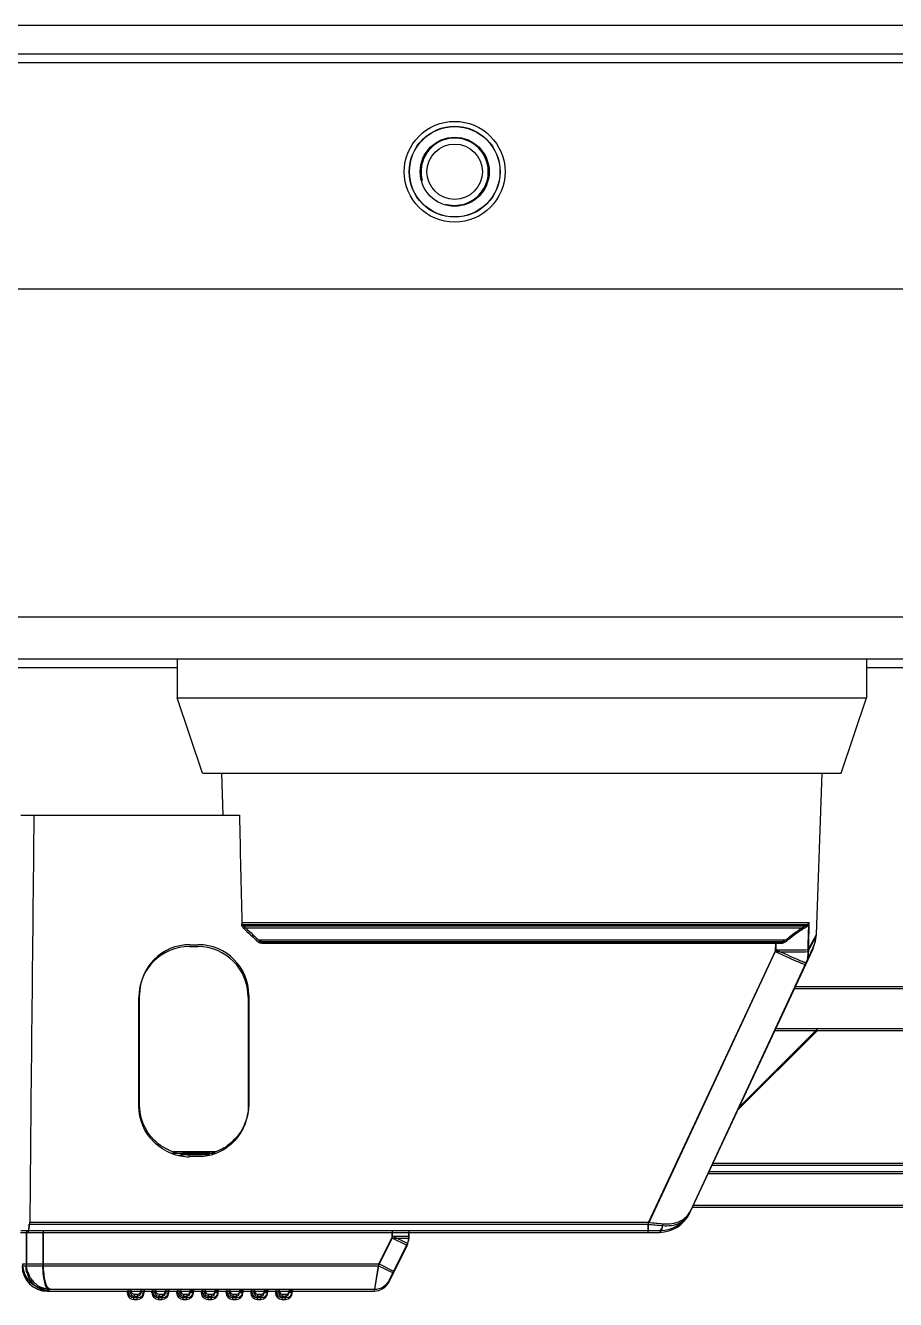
# Model space of a CAD drawing. Header units: millimetres. Extents: x 10297564 to 11610295, y -9287743 to -8409454.
# Drawn here: x 10530539 to 10531577, y -9103125 to -9101604 of the extents above; entities that cross this region are included whole.
import ezdxf

# ---------------------------------------------------------------- set-up
doc = ezdxf.new("R2010")
doc.units = ezdxf.units.MM
doc.header["$LTSCALE"] = 100
doc.layers.add('-0', color=7, linetype='Continuous')

# ---------------------------------------------------------------- blocks, each defined once
blk = doc.blocks.new('인버터 외형도')
at = {"layer": '-0', "linetype": 'Continuous'}
for p, q in [((127016, 34940.4), (115864.7, 34940.4)), ((127016, 34914.8), (115864.7, 34914.8)), ((117700.6, 34907.3), (125180, 34907.3)), ((125134.9, 34704.1), (117745.8, 34704.1)), ((127437.3, 34410.6), (115699.1, 34410.6)), ((127439.5, 34373), (115699.1, 34373)), ((120732.3, 34365.5), (121184.5, 34365.5)), ((121184.5, 34373), (121184.5, 34338.4)), ((121801.5, 34373), (121801.5, 34338.4)), ((121801.5, 34365.5), (122253.7, 34365.5)), ((121184.5, 34338.4), (121801.5, 34338.4)), ((121207.1, 34270.7), (121184.5, 34338.4)), ((121778.9, 34270.7), (121801.5, 34338.4)), ((121207.1, 34270.7), (121778.9, 34270.7)), ((121225.7, 34233.1), (121224.4, 34270.8)), ((121756.6, 34126.3), (121761.6, 34270.7)), ((121044.5, 34233.1), (121240.1, 34233.1)), ((121242.3, 34137.1), (121750.2, 34137.1)), ((121241.9, 34135.3), (121749.8, 34135.3)), ((121243.3, 34132.2), (121746.2, 34132.2)), ((121243.7, 34134), (121746.7, 34134)), ((121751.4, 34116.4), (121756.6, 34126.3)), ((121195.3, 34115.5), (121202.8, 34115.5)), ((121195.8, 34117.2), (121203.3, 34117.2)), ((121256.8, 34119.7), (121728.8, 34119.7)), ((121257.2, 34121.5), (121729.2, 34121.5)), ((121260.1, 34118.5), (121725.2, 34118.5)), ((121260.5, 34120.2), (121725.6, 34120.2)), ((121643.8, 33878.7), (121753.8, 34114.6)), ((121720, 34118.5), (121719.8, 34111)), ((121720.4, 34120.2), (121720.2, 34112.7)), ((121751, 34114.7), (121756.1, 34124.6)), ((121719.8, 34111), (121605.9, 33866.9)), ((121720.2, 34112.7), (121606.4, 33868.6)), ((121643.3, 33877), (121753.3, 34112.9)), ((122260.5, 34079.6), (121737.4, 34079.6)), ((121150.2, 33972.5), (121150.2, 34070.3)), ((121150.6, 33974.2), (121150.6, 34072)), ((121248, 34070.3), (121248, 33972.5)), ((121248.4, 34072), (121248.4, 33974.2)), ((122260.1, 34077.8), (121737, 34077.8)), ((121686.3, 33969.3), (121757.3, 34040.2)), ((121686.8, 33971), (121757.7, 34041.9)), ((122247.6, 34040.2), (121719.4, 34040.2)), ((122248, 34041.9), (121719.9, 34041.9)), ((121180.7, 33932.1), (121219, 33932.1)), ((121197.3, 33930.6), (121197.3, 33932.1)), ((121179.7, 33930.4), (121218.5, 33930.4)), ((121213.3, 33928.9), (121190.1, 33928.9)), ((121213.7, 33930.6), (121190.5, 33930.6)), ((121206.7, 33927.4), (121195.3, 33927.4)), ((121207.1, 33929.1), (121195.8, 33929.1)), ((121196.8, 33928.9), (121196.8, 33930.4)), ((121663.3, 33919.8), (122239.4, 33919.8)), ((121663.7, 33921.5), (122239.8, 33921.5)), ((121659.8, 33912.3), (122239.4, 33912.3)), ((121660.2, 33914), (122239.8, 33914)), ((121645.7, 33882.2), (122239.6, 33882.2)), ((121646.2, 33883.9), (122240, 33883.9)), ((121052, 33866.9), (121605.9, 33866.9)), ((121052.5, 33868.6), (121606.4, 33868.6)), ((121605.9, 33859.6), (121605.9, 33866.9)), ((121606.4, 33861.3), (121606.4, 33868.6)), ((121044.1, 33859.6), (121616, 33859.6)), ((121044.5, 33861.3), (121616.5, 33861.3)), ((121049.1, 33859.6), (121049.1, 33829.5)), ((121049.5, 33861.3), (121049.5, 33831.3)), ((121064, 33859.6), (121064, 33829.5)), ((121064.4, 33861.3), (121064.4, 33831.3)), ((121376.7, 33854.4), (121364.4, 33829.5)), ((121377.1, 33856.1), (121364.8, 33831.3)), ((121376.7, 33854.4), (121376.7, 33859.6)), ((121376.7, 33854.4), (121391.7, 33854.4)), ((121390.2, 33847.8), (121376.7, 33854.4)), ((121377.1, 33856.1), (121377.1, 33861.3)), ((121377.1, 33856.1), (121392.2, 33856.1)), ((121390.6, 33849.5), (121377.1, 33856.1)), ((121391.7, 33854.4), (121391.7, 33859.6)), ((121392.2, 33856.1), (121392.2, 33861.3)), ((121374.1, 33815.3), (121390.2, 33847.8)), ((121374.6, 33817.1), (121390.6, 33849.5)), ((121045.6, 33829.5), (121364.4, 33829.5)), ((121046, 33831.3), (121364.8, 33831.3)), ((121364.4, 33829.5), (121360.7, 33807)), ((121364.8, 33831.3), (121361.1, 33808.7)), ((121377.9, 33822.9), (121364.4, 33829.5)), ((121378.3, 33824.6), (121364.8, 33831.3)), ((121068.2, 33807), (121360.7, 33807)), ((121068.6, 33808.7), (121361.1, 33808.7)), ((121139.7, 33807), (121139.7, 33805.5)), ((121140.1, 33808.7), (121140.1, 33807.2)), ((121140.1, 33807.2), (121143.1, 33807.2)), ((121142.7, 33805.5), (121142.7, 33807)), ((121143.1, 33807.2), (121143.1, 33808.7)), ((121151.7, 33805.5), (121151.7, 33807)), ((121152.1, 33807.2), (121152.1, 33808.7)), ((121152.1, 33807.2), (121155.1, 33807.2)), ((121154.7, 33805.5), (121154.7, 33807)), ((121155.1, 33807.2), (121155.1, 33808.7)), ((121161.8, 33805.5), (121161.8, 33807)), ((121162.2, 33807.2), (121162.2, 33808.7)), ((121162.2, 33807.2), (121165.2, 33807.2)), ((121164.8, 33805.5), (121164.8, 33807)), ((121165.2, 33807.2), (121165.2, 33808.7)), ((121173.8, 33805.5), (121173.8, 33807)), ((121174.3, 33807.2), (121174.3, 33808.7)), ((121174.3, 33807.2), (121177.3, 33807.2)), ((121176.8, 33805.5), (121176.8, 33807)), ((121177.3, 33807.2), (121177.3, 33808.7)), ((121183.9, 33807), (121183.9, 33805.5)), ((121184.3, 33808.7), (121184.3, 33807.2)), ((121184.3, 33807.2), (121187.3, 33807.2)), ((121186.9, 33807), (121186.9, 33805.5)), ((121187.3, 33808.7), (121187.3, 33807.2)), ((121195.9, 33805.5), (121195.9, 33807)), ((121196.4, 33807.2), (121196.4, 33808.7)), ((121199.4, 33807.2), (121196.4, 33807.2)), ((121199, 33805.5), (121199, 33807)), ((121199.4, 33807.2), (121199.4, 33808.7)), ((121206, 33807), (121206, 33805.5)), ((121206.5, 33808.7), (121206.5, 33807.2)), ((121206.5, 33807.2), (121209.5, 33807.2)), ((121209, 33807), (121209, 33805.5)), ((121209.5, 33808.7), (121209.5, 33807.2)), ((121218.1, 33805.5), (121218.1, 33807)), ((121218.5, 33807.2), (121218.5, 33808.7)), ((121221.5, 33807.2), (121218.5, 33807.2)), ((121221.1, 33805.5), (121221.1, 33807)), ((121221.5, 33807.2), (121221.5, 33808.7)), ((121228.1, 33807), (121228.1, 33805.5)), ((121228.6, 33808.7), (121228.6, 33807.2)), ((121228.6, 33807.2), (121231.6, 33807.2)), ((121231.2, 33807), (121231.2, 33805.5)), ((121231.6, 33808.7), (121231.6, 33807.2)), ((121240.2, 33805.5), (121240.2, 33807)), ((121240.6, 33807.2), (121240.6, 33808.7)), ((121243.6, 33807.2), (121240.6, 33807.2)), ((121243.2, 33805.5), (121243.2, 33807)), ((121243.6, 33807.2), (121243.6, 33808.7)), ((121250.3, 33807), (121250.3, 33805.5)), ((121250.7, 33808.7), (121250.7, 33807.2)), ((121250.7, 33807.2), (121253.7, 33807.2)), ((121253.3, 33807), (121253.3, 33805.5)), ((121253.7, 33808.7), (121253.7, 33807.2)), ((121262.3, 33805.5), (121262.3, 33807)), ((121262.7, 33807.2), (121262.7, 33808.7)), ((121265.8, 33807.2), (121262.7, 33807.2)), ((121265.3, 33805.5), (121265.3, 33807)), ((121265.8, 33807.2), (121265.8, 33808.7)), ((121272.4, 33807), (121272.4, 33805.5)), ((121272.8, 33808.7), (121272.8, 33807.2)), ((121272.8, 33807.2), (121275.8, 33807.2)), ((121275.4, 33807), (121275.4, 33805.5)), ((121275.8, 33808.7), (121275.8, 33807.2)), ((121284.4, 33805.5), (121284.4, 33807)), ((121284.9, 33807.2), (121284.9, 33808.7)), ((121287.9, 33807.2), (121284.9, 33807.2)), ((121287.4, 33805.5), (121287.4, 33807)), ((121287.9, 33807.2), (121287.9, 33808.7)), ((121139.7, 33805.5), (121142.7, 33805.5)), ((121145.7, 33802.4), (121148.7, 33802.4)), ((121145.7, 33799.4), (121145.7, 33802.4)), ((121145.7, 33799.4), (121148.7, 33799.4)), ((121146.1, 33804.2), (121149.1, 33804.2)), ((121146.1, 33801.2), (121146.1, 33804.2)), ((121146.1, 33801.2), (121149.1, 33801.2)), ((121148.7, 33799.4), (121148.7, 33802.4)), ((121149.1, 33801.2), (121149.1, 33804.2)), ((121151.7, 33805.5), (121154.7, 33805.5)), ((121161.8, 33805.5), (121164.8, 33805.5)), ((121167.8, 33802.4), (121170.8, 33802.4)), ((121167.8, 33802.4), (121167.8, 33799.4)), ((121167.8, 33799.4), (121170.8, 33799.4)), ((121168.2, 33804.2), (121171.2, 33804.2)), ((121168.2, 33804.2), (121168.2, 33801.2)), ((121168.2, 33801.2), (121171.2, 33801.2)), ((121170.8, 33802.4), (121170.8, 33799.4)), ((121171.2, 33804.2), (121171.2, 33801.2)), ((121173.8, 33805.5), (121176.8, 33805.5)), ((121183.9, 33805.5), (121186.9, 33805.5)), ((121189.9, 33802.4), (121192.9, 33802.4)), ((121189.9, 33799.4), (121189.9, 33802.4)), ((121189.9, 33799.4), (121192.9, 33799.4)), ((121190.4, 33804.2), (121193.4, 33804.2)), ((121190.4, 33801.2), (121190.4, 33804.2)), ((121190.4, 33801.2), (121193.4, 33801.2)), ((121192.9, 33799.4), (121192.9, 33802.4)), ((121193.4, 33801.2), (121193.4, 33804.2)), ((121199, 33805.5), (121195.9, 33805.5)), ((121206, 33805.5), (121209, 33805.5)), ((121212, 33802.4), (121215.1, 33802.4)), ((121212, 33799.4), (121212, 33802.4)), ((121212, 33799.4), (121215.1, 33799.4)), ((121212.5, 33804.2), (121215.5, 33804.2)), ((121212.5, 33801.2), (121212.5, 33804.2)), ((121212.5, 33801.2), (121215.5, 33801.2)), ((121215.1, 33799.4), (121215.1, 33802.4)), ((121215.5, 33801.2), (121215.5, 33804.2)), ((121221.1, 33805.5), (121218.1, 33805.5)), ((121228.1, 33805.5), (121231.2, 33805.5)), ((121234.2, 33802.4), (121237.2, 33802.4)), ((121234.2, 33799.4), (121234.2, 33802.4)), ((121234.2, 33799.4), (121237.2, 33799.4)), ((121234.6, 33804.2), (121237.6, 33804.2)), ((121234.6, 33801.2), (121234.6, 33804.2)), ((121234.6, 33801.2), (121237.6, 33801.2)), ((121237.2, 33799.4), (121237.2, 33802.4)), ((121237.6, 33801.2), (121237.6, 33804.2)), ((121243.2, 33805.5), (121240.2, 33805.5)), ((121250.3, 33805.5), (121253.3, 33805.5)), ((121256.3, 33802.4), (121259.3, 33802.4)), ((121256.3, 33799.4), (121256.3, 33802.4)), ((121256.3, 33799.4), (121259.3, 33799.4)), ((121256.7, 33804.2), (121259.7, 33804.2)), ((121256.7, 33801.2), (121256.7, 33804.2)), ((121256.7, 33801.2), (121259.7, 33801.2)), ((121259.3, 33799.4), (121259.3, 33802.4)), ((121259.7, 33801.2), (121259.7, 33804.2)), ((121265.3, 33805.5), (121262.3, 33805.5)), ((121272.4, 33805.5), (121275.4, 33805.5)), ((121278.4, 33802.4), (121281.4, 33802.4)), ((121278.4, 33799.4), (121278.4, 33802.4)), ((121278.4, 33799.4), (121281.4, 33799.4)), ((121278.8, 33804.2), (121281.9, 33804.2)), ((121278.8, 33801.2), (121278.8, 33804.2)), ((121278.8, 33801.2), (121281.9, 33801.2)), ((121281.4, 33799.4), (121281.4, 33802.4)), ((121281.9, 33801.2), (121281.9, 33804.2)), ((121287.4, 33805.5), (121284.4, 33805.5))]:
    blk.add_line(p, q, dxfattribs=at)
for points in [[(121753.8, 34114.6), (121755.7, 34120.3), (121756.6, 34126.3)], [(121753.3, 34112.9), (121755.3, 34118.5), (121756.1, 34124.6)]]:
    blk.add_lwpolyline(points, dxfattribs=at)
for radius in [45.1, 40.7, 40.5, 30.9, 24.8]:
    blk.add_circle((121432.8, 34809.4), radius, dxfattribs=at)
for centre, radius, start, end in [((121432.8, 34809.4), 30.1, 255, 195), ((126760.6, 40076.2), 8109.9, 227.13193, 227.26196), ((126761, 40077.9), 8109.9, 227.13193, 227.26196), ((121195.3, 34070.3), 45.2, 89.9772, 179.9758), ((121195.8, 34072), 45.2, 89.9772, 179.9758), ((121202.8, 34070.3), 45.2, 0.0242, 90.0228), ((121203.3, 34072), 45.2, 0.0242, 90.0228), ((120894.8, 34561.4), 965.7, 332.2133, 332.4474), ((120895.2, 34563.1), 965.7, 332.2133, 332.4474), ((121196.3, 33975.6), 46.6, 250.2611, 252.1873), ((121196.3, 33975.5), 46.5, 252.1877, 252.5858), ((121196.2, 33975.1), 46.1, 252.5758, 259.4167), ((121202.9, 33974.9), 45.9, 283.6812, 290.5575), ((121202.3, 33973.7), 46.4, 290.5503, 300.0618), ((121202.7, 33975.4), 46.4, 290.5503, 300.0618), ((121202.5, 33973.3), 46, 300.0597, 305.2589), ((121203, 33975), 46, 300.0597, 305.2589), ((121195.9, 33973.9), 46.6, 250.2611, 252.1873), ((121195.8, 33973.8), 46.5, 252.1877, 252.5858), ((121195.7, 33973.4), 46.1, 252.5758, 259.4167), ((121190.1, 33913.8), 15, 90, 106.1783), ((121195.5, 33971.8), 44.5, 259.385, 269.856), ((121190.5, 33915.5), 15, 90, 100.7201), ((121195.9, 33973.5), 44.5, 259.385, 269.856), ((121202.8, 33971.8), 44.4, 274.9906, 283.6981), ((121203.2, 33973.5), 44.4, 274.9906, 283.6981), ((121202.5, 33973.2), 45.9, 283.6812, 290.5575), ((121616, 33889.7), 30.1, 270, 335), ((121616.5, 33891.4), 30.1, 270, 335), ((121376.7, 33854.4), 15, 333.6934, 0), ((121377.1, 33856.1), 15, 333.6934, 0), ((121068.2, 33829.5), 22.6, 180, 270), ((121068.6, 33831.3), 22.6, 180, 270), ((121072.3, 33829.4), 23.2, 196.1539, 206.8258), ((121072.8, 33831.1), 23.2, 196.1539, 206.8258), ((121071.9, 33829.2), 22.8, 206.8184, 215.1556), ((121072.3, 33830.9), 22.8, 206.8184, 215.1556), ((121071.9, 33830.6), 22.2, 215.1861, 220.5909), ((121071.5, 33828.9), 22.2, 215.1861, 220.5909), ((121071.2, 33828.7), 21.9, 220.572, 232.9427), ((121071.7, 33830.4), 21.9, 220.572, 232.9427), ((121070.7, 33828), 21.1, 232.9897, 246.5005), ((121071.2, 33829.7), 21.1, 232.9897, 246.5005), ((121070.5, 33827.6), 20.6, 246.5569, 249.8296), ((121071, 33829.3), 20.6, 246.5569, 249.8296), ((121146.1, 33807.2), 6.02, 180, 270), ((121146.1, 33807.2), 3.01, 180, 270), ((121149.1, 33807.2), 6.02, 270, 0), ((121149.1, 33807.2), 3.01, 270, 360), ((121168.2, 33807.2), 6.02, 180, 270), ((121168.2, 33807.2), 3.01, 180, 270), ((121171.2, 33807.2), 6.02, 270, 0), ((121171.2, 33807.2), 3.01, 270, 360), ((121190.4, 33807.2), 6.02, 180, 270), ((121190.4, 33807.2), 3.01, 180, 270), ((121193.4, 33807.2), 6.02, 270, 0), ((121193.4, 33807.2), 3.01, 270, 360), ((121212.5, 33807.2), 6.02, 180, 270), ((121212.5, 33807.2), 3.01, 180, 270), ((121215.5, 33807.2), 6.02, 270, 0), ((121215.5, 33807.2), 3.01, 270, 360), ((121234.6, 33807.2), 6.02, 180, 270), ((121234.6, 33807.2), 3.01, 180, 270), ((121237.6, 33807.2), 6.02, 270, 0), ((121237.6, 33807.2), 3.01, 270, 360), ((121256.7, 33807.2), 6.02, 180, 270), ((121256.7, 33807.2), 3.01, 180, 270), ((121259.7, 33807.2), 6.02, 270, 0), ((121259.7, 33807.2), 3.01, 270, 360), ((121278.8, 33807.2), 6.02, 180, 270), ((121278.8, 33807.2), 3.01, 180, 270), ((121281.9, 33807.2), 6.02, 270, 0), ((121281.9, 33807.2), 3.01, 270, 360), ((121360.7, 33822), 15, 270, 333.6934), ((121361.1, 33823.7), 15, 270, 333.6934), ((121145.7, 33805.5), 6.02, 180, 270), ((121145.7, 33805.5), 3.01, 180, 270), ((121148.7, 33805.5), 6.02, 270, 0), ((121148.7, 33805.5), 3.01, 270, 360), ((121167.8, 33805.5), 6.02, 180, 270), ((121167.8, 33805.5), 3.01, 180, 270), ((121170.8, 33805.5), 6.02, 270, 0), ((121170.8, 33805.5), 3.01, 270, 360), ((121189.9, 33805.5), 6.02, 180, 270), ((121189.9, 33805.5), 3.01, 180, 270), ((121192.9, 33805.5), 6.02, 270, 0), ((121192.9, 33805.5), 3.01, 270, 360), ((121212, 33805.5), 6.02, 180, 270), ((121212, 33805.5), 3.01, 180, 270), ((121215.1, 33805.5), 6.02, 270, 0), ((121215.1, 33805.5), 3.01, 270, 360), ((121234.2, 33805.5), 6.02, 180, 270), ((121234.2, 33805.5), 3.01, 180, 270), ((121237.2, 33805.5), 6.02, 270, 0), ((121237.2, 33805.5), 3.01, 270, 360), ((121256.3, 33805.5), 6.02, 180, 270), ((121256.3, 33805.5), 3.01, 180, 270), ((121259.3, 33805.5), 6.02, 270, 0), ((121259.3, 33805.5), 3.01, 270, 360), ((121278.4, 33805.5), 6.02, 180, 270), ((121278.4, 33805.5), 3.01, 180, 270), ((121281.4, 33805.5), 6.02, 270, 0), ((121281.4, 33805.5), 3.01, 270, 360)]:
    blk.add_arc(centre, radius, start, end, dxfattribs=at)
for centre, major_axis, ratio, start_param, end_param in [((121372.6, 32095.7), (0, 8103.3), 0.040486, 1.303877, 1.350231), ((121493, 48128.2), (0, 18587.4), 0.020485, -3.868016, -3.860205)]:
    blk.add_ellipse(centre, major_axis=major_axis, ratio=ratio, start_param=start_param, end_param=end_param, dxfattribs=at)
for points in [[(121242.3, 34137.1), (121242.3, 34136.1), (121242.8, 34134.6), (121243.8, 34134.5)], [(121746.7, 34134), (121748, 34134.7), (121749.3, 34135.7), (121750.2, 34137.1)], [(121749.6, 34112.9), (121749.8, 34121), (121750, 34129), (121750.2, 34137.1)], [(121241.9, 34135.3), (121241.9, 34134.3), (121242.4, 34132.9), (121243.4, 34132.8)], [(121746.2, 34132.2), (121747.6, 34133), (121748.9, 34134), (121749.8, 34135.3)], [(121749.1, 34111.2), (121749.3, 34119.2), (121749.6, 34127.3), (121749.8, 34135.3)], [(121256.8, 34119.7), (121257.6, 34119), (121258.9, 34118.4), (121259.8, 34118.9)], [(121257.2, 34121.5), (121258, 34120.8), (121259.4, 34120.1), (121260.2, 34120.6)], [(121725.2, 34118.5), (121726.3, 34118.5), (121727.9, 34118.8), (121728.3, 34119.9)], [(121725.6, 34120.2), (121726.8, 34120.2), (121728.4, 34120.6), (121728.7, 34121.6)], [(121747.1, 34099.5), (121748.7, 34103.1), (121749.4, 34107.3), (121749.1, 34111.2)], [(121747.5, 34101.2), (121749.2, 34104.8), (121749.9, 34109), (121749.6, 34112.9)], [(121605.9, 33866.9), (121610.2, 33866.4), (121614.5, 33866), (121618.8, 33865.6)], [(121606.4, 33868.6), (121610.7, 33868.1), (121615, 33867.7), (121619.2, 33867.3)], [(121050, 33822.9), (121049.4, 33825.1), (121049.1, 33827.3), (121049.1, 33829.5)], [(121050.5, 33824.6), (121049.8, 33826.8), (121049.5, 33829), (121049.5, 33831.3)], [(121070.5, 33807), (121068.1, 33807), (121065.7, 33807.4), (121063.4, 33808.2)], [(121071, 33808.7), (121068.6, 33808.7), (121066.1, 33809.1), (121063.9, 33809.9)], [(121068.8, 33807.8), (121069.2, 33807.3), (121069.9, 33807), (121070.5, 33807)], [(121069.2, 33809.5), (121069.7, 33809), (121070.3, 33808.7), (121071, 33808.7)]]:
    blk.add_open_spline(points, degree=3, dxfattribs=at)
for points, knots in [([(121728.8, 34119.7), (121730.4, 34121.1), (121735.9, 34125.5), (121741.7, 34129.9), (121746.2, 34132.2)], [0, 0, 0, 0, 0.28792, 1, 1, 1, 1]), ([(121729.2, 34121.5), (121730.8, 34122.8), (121736.4, 34127.2), (121742.1, 34131.6), (121746.7, 34134)], [0, 0, 0, 0, 0.28792, 1, 1, 1, 1]), ([(121719.8, 34111), (121726.1, 34110.9), (121735.8, 34110.9), (121745.6, 34110.7), (121749.1, 34111.2)], [0, 0, 0, 0, 0.639699, 1, 1, 1, 1]), ([(121719.8, 34111), (121723.2, 34109.4), (121729.6, 34106.5), (121737.1, 34103.2), (121742, 34101.2), (121744.6, 34100.1), (121746, 34099.8), (121747, 34099.3), (121747.1, 34099.5)], [0, 0, 0, 0, 0.383182, 0.706668, 0.830562, 0.922641, 0.979588, 1, 1, 1, 1]), ([(121720.2, 34112.7), (121726.5, 34112.6), (121736.2, 34112.6), (121746.1, 34112.4), (121749.6, 34112.9)], [0, 0, 0, 0, 0.639699, 1, 1, 1, 1]), ([(121720.2, 34112.7), (121723.7, 34111.1), (121730, 34108.3), (121737.6, 34104.9), (121742.4, 34102.9), (121745.1, 34101.8), (121746.4, 34101.5), (121747.4, 34101.1), (121747.5, 34101.2)], [0, 0, 0, 0, 0.383182, 0.706668, 0.830562, 0.922641, 0.979588, 1, 1, 1, 1]), ([(121180.1, 33930), (121173.9, 33932.3), (121157.8, 33942.3), (121150.2, 33960.7), (121150.2, 33972.5)], [0, 0, 0, 0, 0.360105, 1, 1, 1, 1]), ([(121180.6, 33931.8), (121174.3, 33934), (121158.2, 33944), (121150.6, 33962.4), (121150.6, 33974.2)], [0, 0, 0, 0, 0.360105, 1, 1, 1, 1]), ([(121248, 33972.5), (121248, 33961.3), (121242.4, 33947), (121231.6, 33937.6), (121229.1, 33935.8)], [0, 0, 0, 0, 0.781013, 1, 1, 1, 1]), ([(121248.4, 33974.2), (121248.4, 33963), (121242.9, 33948.8), (121232.1, 33939.3), (121229.5, 33937.5)], [0, 0, 0, 0, 0.781013, 1, 1, 1, 1]), ([(121618.8, 33865.6), (121624.1, 33865.2), (121634, 33866.1), (121641.6, 33873.2), (121643.3, 33877)], [0, 0, 0, 0, 0.557663, 1, 1, 1, 1]), ([(121619.2, 33867.3), (121624.5, 33867), (121634.5, 33867.8), (121642, 33874.9), (121643.8, 33878.7)], [0, 0, 0, 0, 0.557663, 1, 1, 1, 1]), ([(121050.5, 33859.6), (121051.2, 33859.6), (121051.8, 33863.2), (121052, 33865.1), (121052, 33866.9)], [0, 0, 0, 0, 0.311024, 1, 1, 1, 1]), ([(121050.9, 33861.3), (121051.7, 33861.3), (121052.2, 33864.9), (121052.5, 33866.8), (121052.5, 33868.6)], [0, 0, 0, 0, 0.311024, 1, 1, 1, 1]), ([(121616, 33859.6), (121616.4, 33859.6), (121618.5, 33861), (121618.7, 33863.7), (121618.8, 33865.6)], [0, 0, 0, 0, 0.151461, 1, 1, 1, 1]), ([(121616.5, 33861.3), (121616.8, 33861.3), (121618.9, 33862.7), (121619.1, 33865.4), (121619.2, 33867.3)], [0, 0, 0, 0, 0.151461, 1, 1, 1, 1]), ([(121064, 33829.5), (121063.9, 33824.9), (121064.7, 33817.7), (121066.7, 33809.8), (121068.8, 33807.8)], [0, 0, 0, 0, 0.615549, 1, 1, 1, 1]), ([(121064.4, 33831.3), (121064.3, 33826.6), (121065.2, 33819.4), (121067.1, 33811.5), (121069.2, 33809.5)], [0, 0, 0, 0, 0.615549, 1, 1, 1, 1])]:
    blk.add_open_spline(points, degree=3, knots=knots, dxfattribs=at)

msp = doc.modelspace()

# ---------------------------------------------------------------- block references
at = {"xscale": 1.333333333333333, "yscale": 1.333333333333333, "zscale": 1.333333333333333}
msp.add_blockref('인버터 외형도', (10369140.6, -9148191), dxfattribs=at)

doc.saveas('drawing.dxf')
